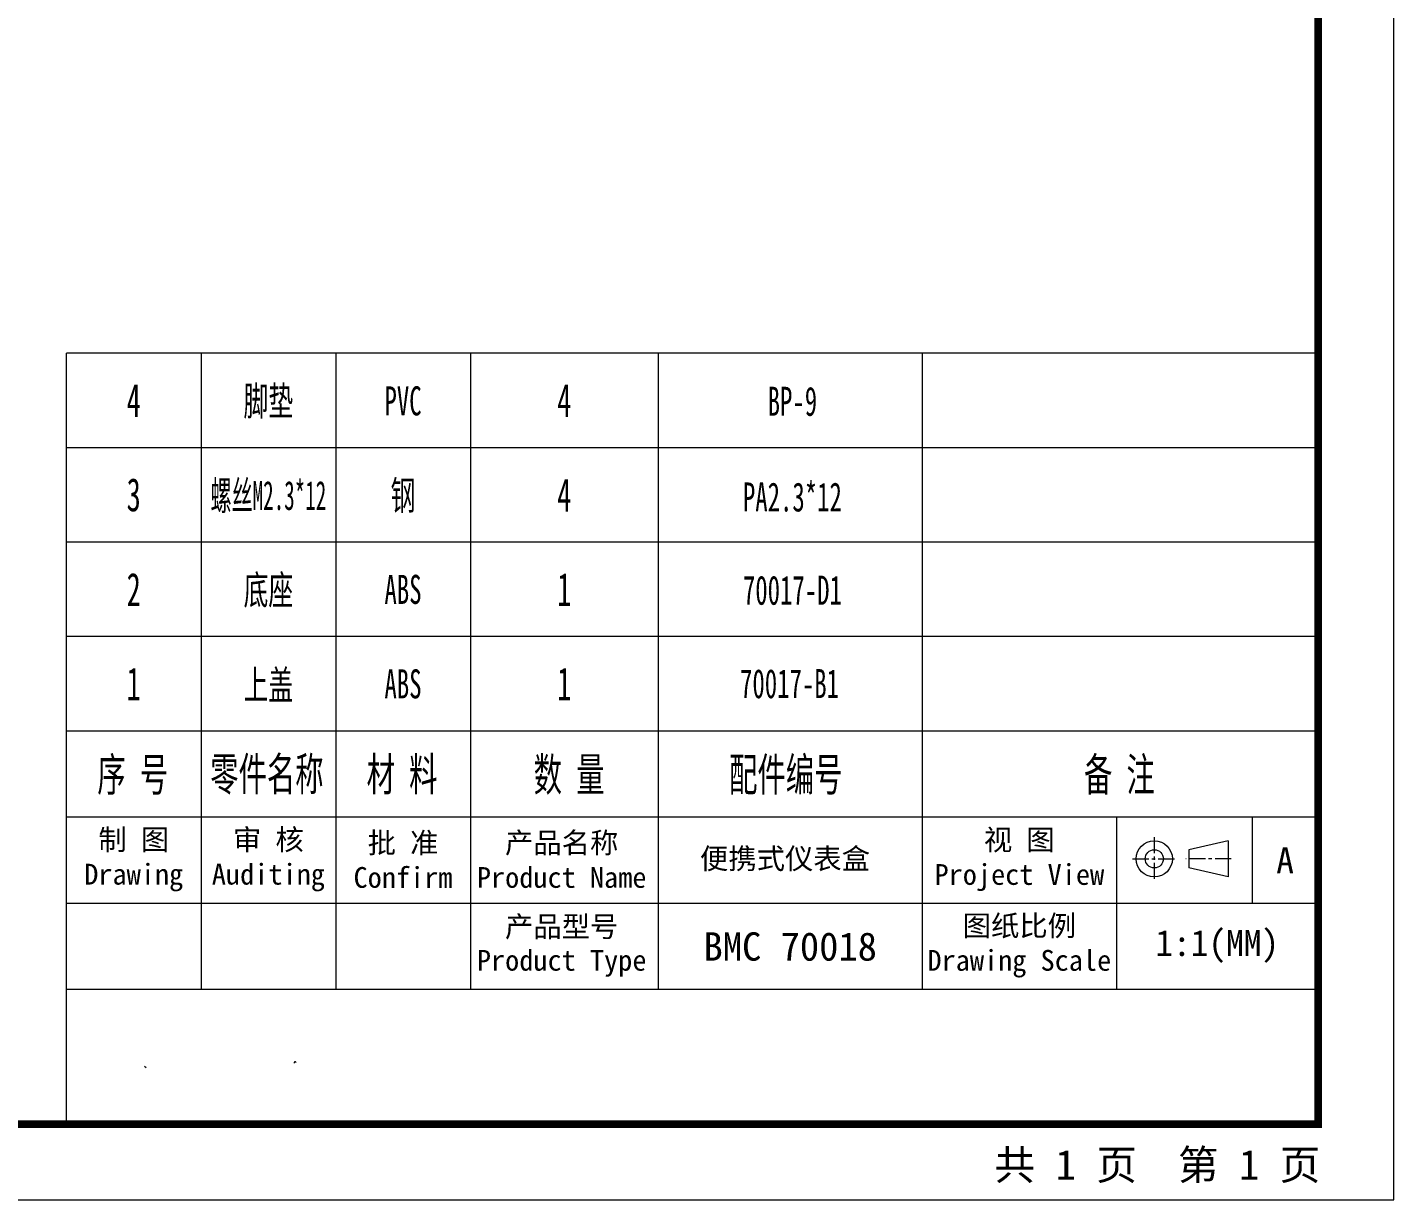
# Model space of a CAD drawing. Header units: millimetres. Extents: x 3219 to 3653, y 1046 to 1347.
# Drawn here: x 3518.1 to 3653.4, y 1045.6 to 1161.7 of the extents above; entities that cross this region are included whole.
import ezdxf
from ezdxf.enums import TextEntityAlignment as Align

# ---------------------------------------------------------------- set-up
doc = ezdxf.new("R2010")
doc.units = ezdxf.units.MM
doc.linetypes.add('CENTER', pattern=[50.8, 31.75, -6.35, 6.35, -6.35])
doc.layers.add('from', color=7, linetype='Continuous', lineweight=13)
doc.styles.add('宋体', font='SimSun.ttf')

msp = doc.modelspace()

# ---------------------------------------------------------------- linework, layer by layer
at = {"layer": 'from'}
for p, q in [((3645.885, 1129.378), (3521.977, 1129.378)), ((3521.977, 1091.965), (3521.977, 1129.378)), ((3535.306, 1129.378), (3535.306, 1091.965)), ((3548.635, 1129.378), (3548.635, 1091.965)), ((3561.964, 1129.378), (3561.964, 1091.965)), ((3580.558, 1129.378), (3580.558, 1091.965)), ((3606.701, 1129.378), (3606.701, 1091.965)), ((3645.885, 1120.025), (3521.977, 1120.025)), ((3645.885, 1110.672), (3521.977, 1110.672)), ((3645.885, 1101.318), (3521.977, 1101.318)), ((3521.977, 1083.435), (3521.977, 1091.965)), ((3645.885, 1091.965), (3521.977, 1091.965)), ((3535.306, 1091.965), (3535.306, 1083.435)), ((3548.635, 1091.965), (3548.635, 1083.435)), ((3561.964, 1091.965), (3561.964, 1083.435)), ((3580.558, 1091.965), (3580.558, 1083.435)), ((3606.701, 1091.965), (3606.701, 1083.435)), ((3645.885, 1083.435), (3521.977, 1083.435)), ((3521.977, 1053.045), (3521.977, 1083.435)), ((3645.885, 1083.435), (3521.977, 1083.435)), ((3535.306, 1083.435), (3535.306, 1066.374)), ((3548.635, 1083.435), (3548.635, 1066.374)), ((3561.964, 1083.435), (3561.964, 1066.374)), ((3580.558, 1083.435), (3580.558, 1066.374)), ((3606.701, 1083.435), (3606.701, 1066.374)), ((3625.914, 1083.435), (3625.914, 1066.374)), ((3639.345, 1083.435), (3639.345, 1074.904)), ((3636.972, 1081.113), (3633.082, 1080.214)), ((3636.972, 1081.113), (3636.972, 1077.519)), ((3633.082, 1080.214), (3633.082, 1078.418)), ((3636.972, 1077.519), (3633.082, 1078.418)), ((3645.885, 1074.904), (3521.977, 1074.904)), ((3645.885, 1066.374), (3521.977, 1066.374)), ((3529.881, 1058.621), (3529.708, 1058.758)), ((3645.885, 1053.045), (3523.005, 1053.045))]:
    msp.add_line(p, q, dxfattribs=at)
at = {"layer": 'from', "color": 1, "linetype": 'CENTER', "ltscale": 0.05}
for p, q in [((3629.666, 1081.455), (3629.666, 1077.177)), ((3627.526, 1079.316), (3631.805, 1079.316)), ((3637.272, 1079.316), (3632.782, 1079.316))]:
    msp.add_line(p, q, dxfattribs=at)
at = {"layer": 'from'}
msp.add_lwpolyline([(3219.379, 1045.566), (3653.364, 1045.566), (3653.364, 1347.146), (3219.379, 1347.146)], close=True, dxfattribs=at)
at = {"layer": 'from', "const_width": 0.748}
msp.add_lwpolyline([(3226.859, 1053.045), (3226.859, 1339.667), (3645.885, 1339.667), (3645.885, 1053.045), (3226.859, 1053.045)], dxfattribs=at)
at = {"layer": 'from'}
for radius in [1.797, 0.898]:
    msp.add_circle((3629.666, 1079.316), radius, dxfattribs=at)
msp.add_arc((3544.623, 1059.126), 0.1, 17.82851, 197.82851, dxfattribs=at)

# ---------------------------------------------------------------- texts
at = {"style": '宋体', "width": 0.625}
for s, p in [('序 号', (3525.036, 1086.018)), ('零件名称', (3536.214, 1086.073)), ('材 料', (3551.7, 1086.045)), ('数 量', (3568.234, 1086.027)), ('配件编号', (3587.579, 1086.027)), ('备 注', (3622.711, 1086.018))]:
    msp.add_text(s, height=3.2911, dxfattribs=at).set_placement(p)
at = {"layer": 'from', "style": '宋体'}
for s, height, width, p in [('4', 3.291, 0.625, (3528.641, 1124.702)), ('脚垫', 2.8797, 0.625, (3541.97, 1124.702)), ('PVC', 2.8797, 0.625, (3555.299, 1124.665)), ('4', 3.291, 0.625, (3571.261, 1124.702)), ('BP-9', 2.8797, 0.625, (3593.844, 1124.6)), ('3', 3.291, 0.625, (3528.641, 1115.348)), ('螺丝M2.3*12', 2.8797, 0.53125, (3541.97, 1115.348)), ('钢', 2.88, 0.625, (3555.299, 1115.348)), ('4', 3.291, 0.625, (3571.261, 1115.348)), ('PA2.3*12', 2.8797, 0.625, (3593.844, 1115.247)), ('底座', 2.8797, 0.625, (3541.97, 1105.995)), ('2', 3.291, 0.625, (3528.641, 1105.995)), ('ABS', 2.8797, 0.625, (3555.299, 1105.995)), ('1', 3.291, 0.625, (3571.261, 1105.995)), ('70017-D1', 2.8797, 0.625, (3593.844, 1105.893)), ('上盖', 2.8797, 0.625, (3541.97, 1096.642)), ('1', 3.291, 0.625, (3528.641, 1096.642)), ('ABS', 2.8797, 0.625, (3555.299, 1096.642)), ('1', 3.291, 0.625, (3571.261, 1096.642)), ('70017-B1', 2.8797, 0.625, (3593.56, 1096.642))]:
    msp.add_text(s, height=height, dxfattribs=dict(at, width=width)).set_placement(p, align=Align.MIDDLE)
for s, height, p in [('便携式仪表盒', 2.0569, (3593.109, 1079.339)), ('BMC 70018', 2.8049, (3593.63, 1070.639))]:
    msp.add_text(s, height=height, dxfattribs=at).set_placement(p, align=Align.MIDDLE_CENTER)
at = {"layer": 'from', "attachment_point": 5, "style": '宋体'}
for s, insert, char_height in [('制 图\\PDrawing', (3528.641, 1079.17), 2.0569), ('审 核\\PAuditing', (3541.97, 1079.17), 2.0569), ('批 准\\PConfirm', (3555.299, 1079.17), 2.0569), ('产品名称\\PProduct Name', (3571.004, 1079.17), 2.05692), ('视 图\\PProject View', (3616.308, 1079.17), 2.05692), ('{\\fSimSun|b0|i0|c134|p2;A}', (3642.615, 1079.17), 2.57115), ('图纸比例\\PDrawing Scale', (3616.308, 1070.639), 2.05692), ('1:1(MM)', (3635.899, 1070.639), 2.5712), ('{\\fSimSun|b0|i0|c134|p2;\\H1.25x;共 1 页  第 1 页}', (3629.976, 1048.849), 2.36958)]:
    msp.add_mtext(s, dxfattribs=dict(at, insert=insert, char_height=char_height))
at = {"layer": 'from', "insert": (3571.004, 1070.639), "char_height": 2.05692, "attachment_point": 5, "line_spacing_factor": 0.975, "style": '宋体'}
msp.add_mtext('产品型号\\PProduct Type', dxfattribs=at)

doc.saveas('drawing.dxf')
